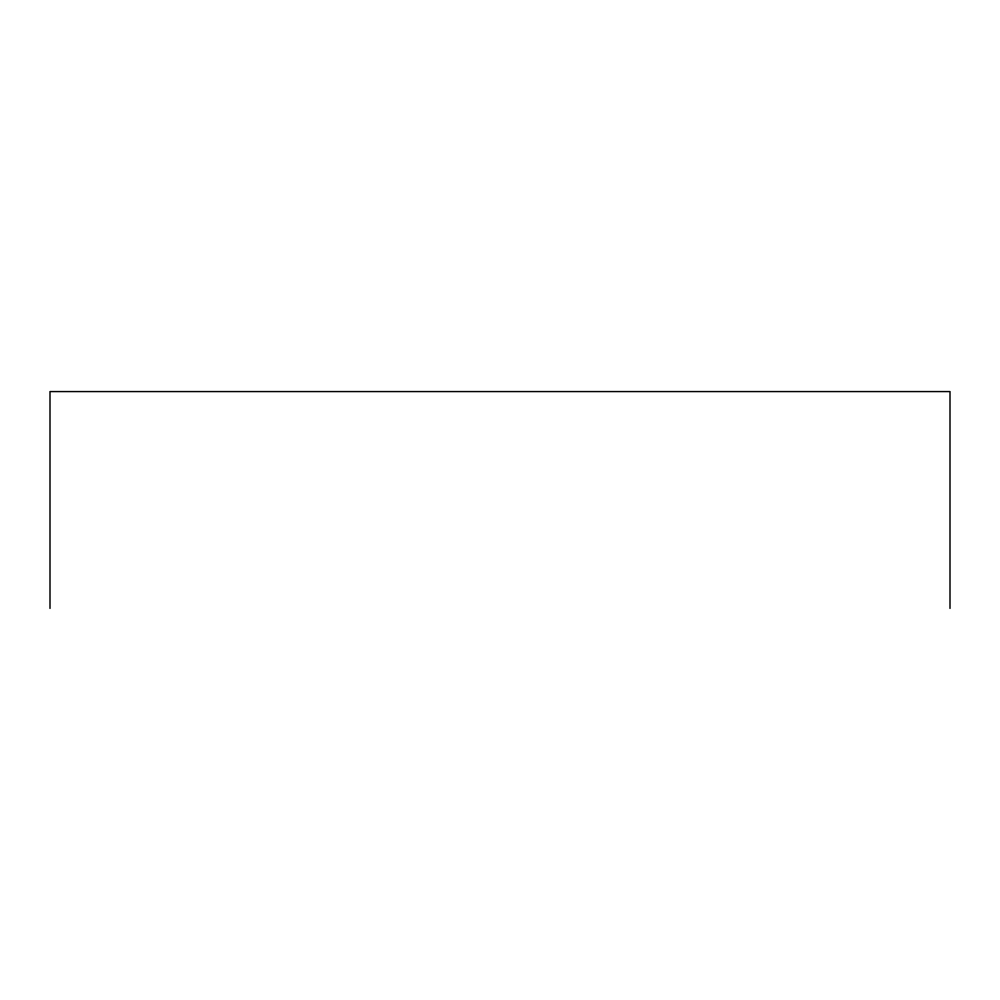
<?xml version="1.0" encoding="UTF-8"?>
<svg xmlns="http://www.w3.org/2000/svg" width="1000" height="1000" viewBox="0 0 1000 1000"><rect width="100%" height="100%" fill="white"/><g stroke="black" fill="none" stroke-linecap="round" stroke-linejoin="round"><path stroke-width="1.5" d="M950 608.425L950 391.575L50 391.575L50 608.425"/></g></svg>
